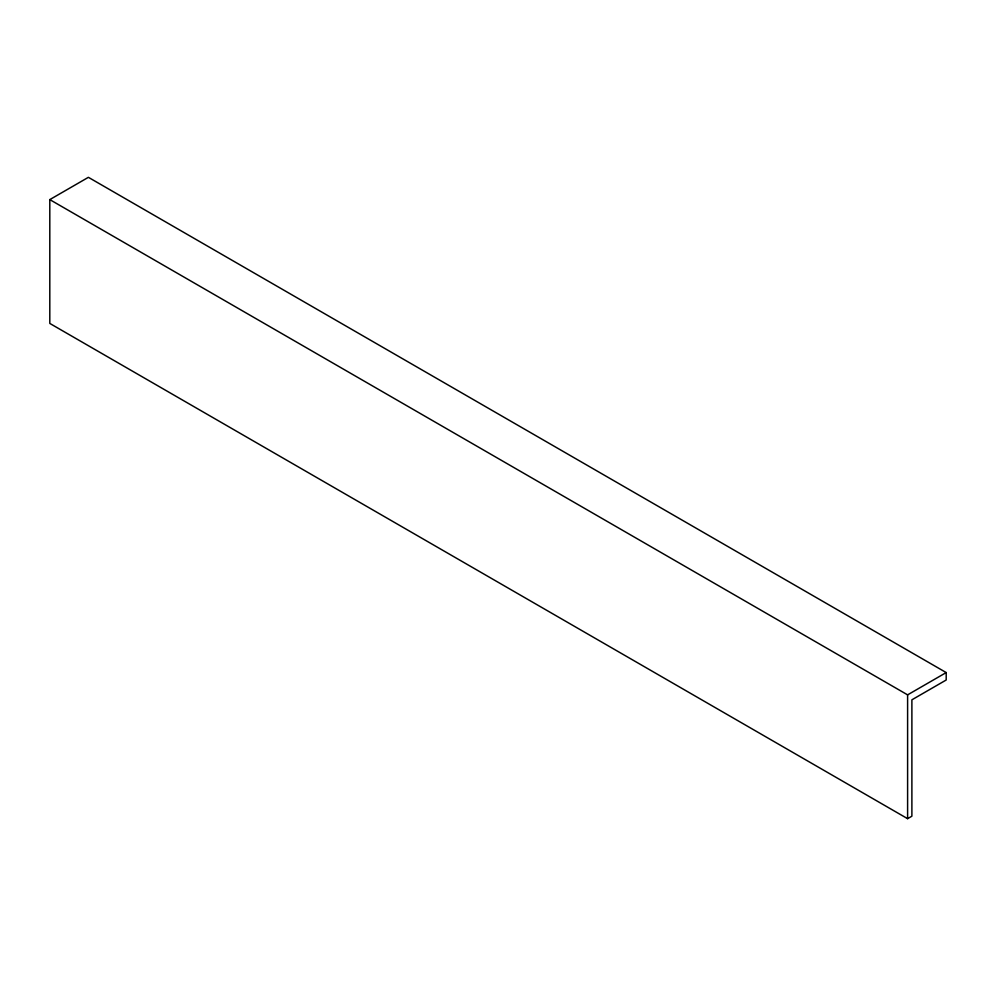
<?xml version="1.0" encoding="UTF-8"?>
<svg xmlns="http://www.w3.org/2000/svg" width="996" height="996" viewBox="0 0 996 996"><rect width="100%" height="100%" fill="white"/><g stroke="black" fill="none" stroke-linecap="round" stroke-linejoin="round"><path stroke-width="1.49" d="M49.8 199.611L88.395 177.325L946.2 672.574L946.2 680.007L911.888 699.815L911.888 816.197L907.605 818.675L49.8 323.426L49.8 199.611L907.605 694.859L946.2 672.574M907.605 694.859L907.605 818.675"/></g></svg>
